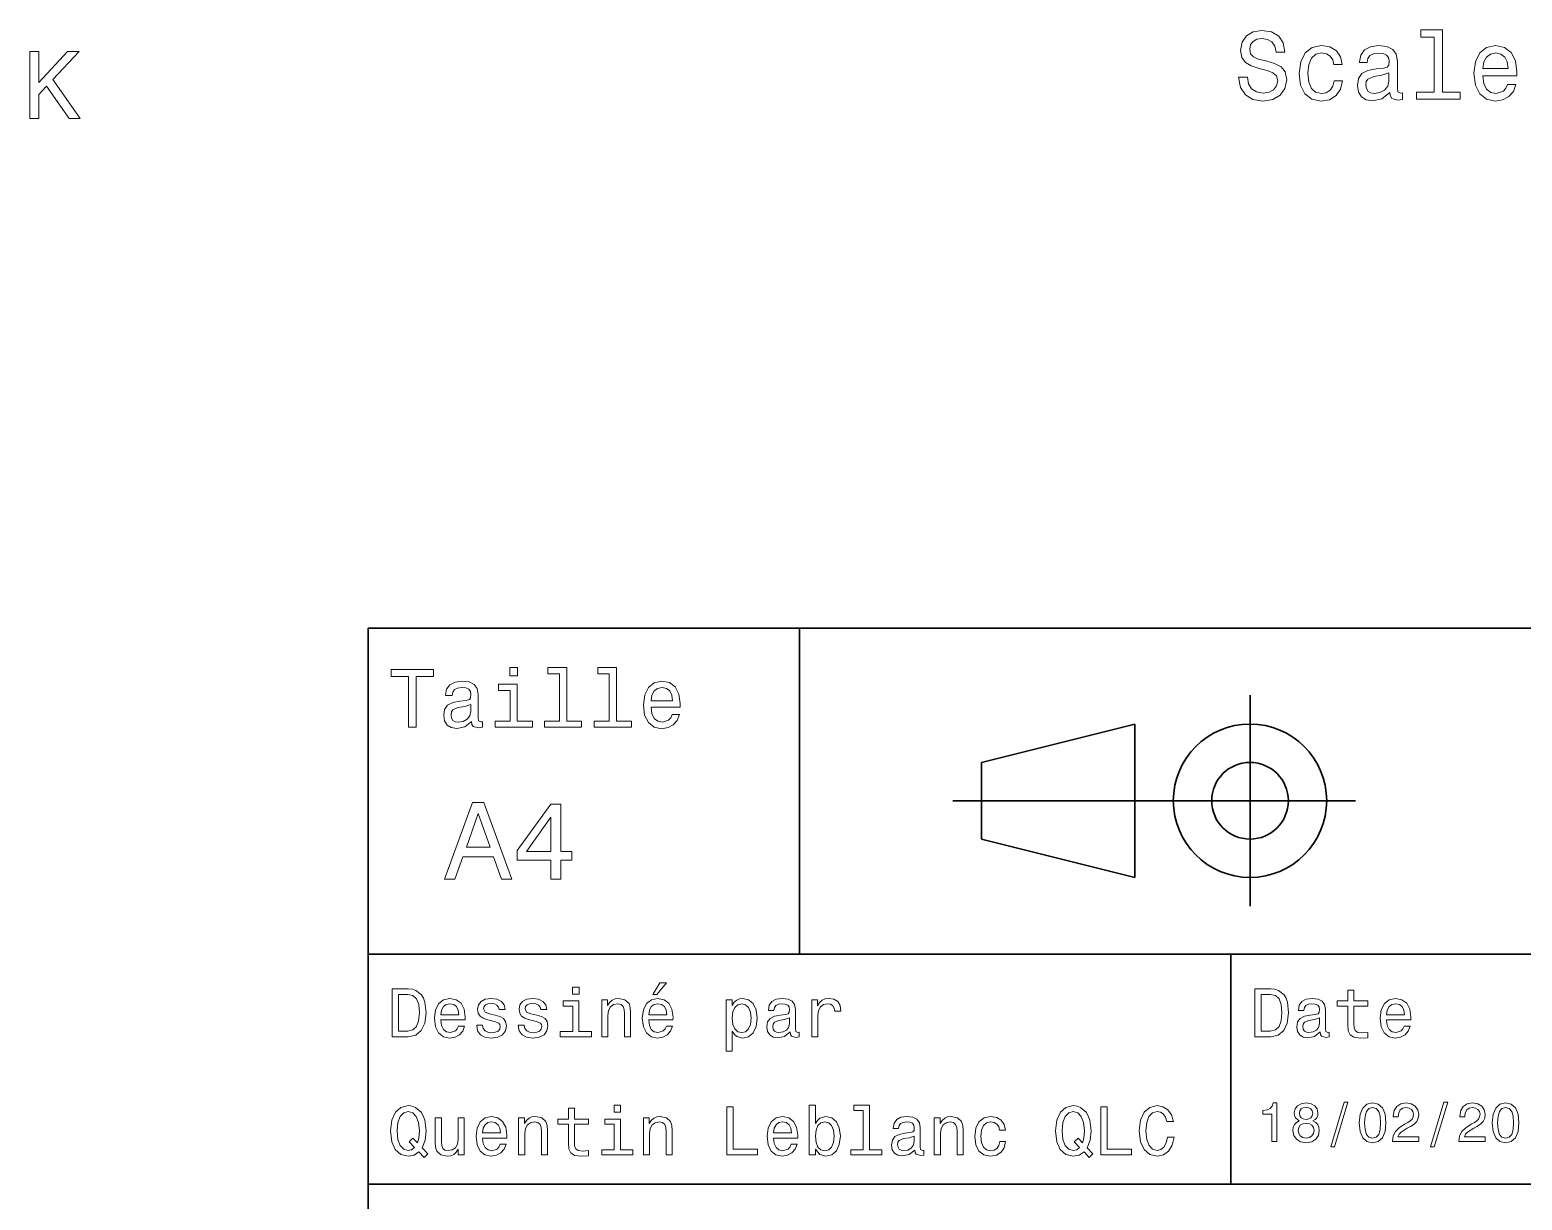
# Model space of a CAD drawing. Extents: x 0 to 297, y 0 to 210.
# Drawn here: x 79.3 to 157.2, y 40.2 to 101.2 of the extents above; entities that cross this region are included whole.
import ezdxf

# ---------------------------------------------------------------- set-up
doc = ezdxf.new("R2010")
doc.units = 0

msp = doc.modelspace()

# ---------------------------------------------------------------- linework, layer by layer
at = {"color": 7, "lineweight": 35}
for p, q in [((97, 10), (97, 70)), ((97, 70), (287, 70)), ((127.5, 61), (148.5, 61)), ((97, 53), (162, 53)), ((97, 41), (162, 41))]:
    msp.add_line(p, q, dxfattribs=at)
at = {"color": 7, "lineweight": 35, "ltscale": 0.425}
msp.add_line((119.5, 53), (119.5, 70), dxfattribs=at)
at = {"color": 7, "lineweight": 35, "ltscale": 0.275}
msp.add_line((143, 55.5), (143, 66.5), dxfattribs=at)
at = {"color": 7, "lineweight": 35, "ltscale": 0.206155}
for p, q in [((129, 63), (137, 65)), ((137, 57), (129, 59))]:
    msp.add_line(p, q, dxfattribs=at)
at = {"color": 7, "lineweight": 35, "ltscale": 0.2}
msp.add_line((137, 65), (137, 57), dxfattribs=at)
at = {"color": 7, "lineweight": 35, "ltscale": 0.1}
msp.add_line((129, 59), (129, 63), dxfattribs=at)
at = {"color": 7, "lineweight": 35, "ltscale": 0.3}
msp.add_line((142, 41), (142, 53), dxfattribs=at)
at = {"color": 7, "lineweight": 13}
for points in [[(142.862534, 98.73632), (142.40361, 98.73632), (142.504471, 98.201736), (142.756638, 97.808365), (143.144958, 97.571335), (143.669449, 97.485603), (144.188904, 97.566292), (144.57724, 97.788193), (144.824356, 98.136177), (144.915131, 98.595108), (144.839478, 99.008652), (144.62767, 99.275948), (144.284729, 99.452461), (143.82579, 99.58358), (143.432419, 99.679405), (143.175217, 99.790352), (143.028961, 99.951736), (142.983582, 100.203903), (143.028961, 100.430847), (143.160095, 100.602318), (143.361816, 100.718307), (143.639191, 100.758652), (143.921616, 100.708221), (144.143524, 100.572052), (144.28978, 100.345108), (144.360382, 100.037476), (144.819305, 100.037476), (144.819305, 100.047562), (144.738617, 100.521622), (144.501587, 100.874649), (144.128387, 101.09655), (143.624069, 101.172195), (143.170181, 101.09655), (142.817154, 100.884735), (142.59021, 100.556923), (142.509506, 100.133293), (142.575073, 99.755051), (142.766724, 99.497849), (143.069305, 99.326378), (143.482849, 99.195251), (143.891357, 99.079262), (144.19899, 98.968307), (144.38559, 98.806923), (144.451157, 98.544678), (144.39064, 98.27739), (144.234299, 98.075661), (143.997269, 97.949577), (143.689621, 97.909233), (143.346695, 97.964706), (143.084442, 98.126091), (142.918015, 98.388336)], [(152.606049, 100.829262), (152.606049, 97.95462), (151.693237, 97.95462), (151.693237, 97.581421), (153.957642, 97.581421), (153.957642, 97.95462), (153.049866, 97.95462), (153.049866, 101.202461), (151.910095, 101.202461), (151.910095, 100.829262)], [(79.341408, 96.581421), (79.805389, 96.581421), (79.805389, 97.827095), (80.218933, 98.270905), (81.393997, 96.581421), (81.958847, 96.581421), (80.546738, 98.608795), (81.918503, 100.081421), (81.303223, 100.081421), (79.805389, 98.462547), (79.805389, 100.081421), (79.341408, 100.081421)], [(147.376221, 99.391937), (147.814987, 99.391937), (147.724213, 99.795395), (147.507355, 100.113121), (147.169449, 100.309807), (146.730698, 100.385452), (146.246552, 100.284592), (145.878387, 100.002167), (145.646408, 99.543236), (145.565704, 98.927963), (145.641357, 98.317734), (145.868301, 97.863838), (146.226379, 97.581421), (146.715561, 97.485603), (147.149277, 97.561249), (147.487183, 97.773064), (147.719162, 98.105919), (147.820038, 98.549721), (147.396408, 98.549721), (147.320755, 98.267303), (147.179535, 98.055481), (146.977814, 97.924362), (146.730698, 97.884018), (146.423065, 97.949577), (146.201157, 98.151306), (146.064987, 98.479118), (146.019592, 98.943092), (146.064987, 99.39698), (146.206192, 99.724792), (146.433151, 99.926521), (146.730698, 99.997124), (146.992935, 99.951736), (147.189636, 99.835747), (147.320755, 99.644104)], [(150.296265, 97.934448), (150.296265, 97.919319), (150.321472, 97.747849), (150.397125, 97.626808), (150.714844, 97.530991), (150.96196, 97.571335), (150.96196, 97.914276), (150.856049, 97.899147), (150.714844, 97.964706), (150.689636, 98.166435), (150.689636, 99.568451), (150.629105, 99.926521), (150.452591, 100.17868), (150.144958, 100.329979), (149.711243, 100.385452), (149.287613, 100.324936), (148.97493, 100.153465), (148.778244, 99.886177), (148.712677, 99.53315), (148.712677, 99.502892), (149.111099, 99.502892), (149.146408, 99.714706), (149.257355, 99.866005), (149.438904, 99.956779), (149.696106, 99.992081), (149.943237, 99.966866), (150.119751, 99.89122), (150.225647, 99.760094), (150.260956, 99.578537), (150.240784, 99.366722), (150.160095, 99.260818), (149.958359, 99.210381), (149.580124, 99.170036), (149.146408, 99.079262), (148.83876, 98.917877), (148.657211, 98.665718), (148.60173, 98.292519), (148.652161, 97.959663), (148.808502, 97.712547), (149.060669, 97.556206), (149.408646, 97.500732), (149.87767, 97.606636)], [(155.147842, 98.806923), (156.923065, 98.806923), (156.928101, 99.013695), (156.847412, 99.593666), (156.625504, 100.02739), (156.272476, 100.289635), (155.803467, 100.385452), (155.344528, 100.284592), (154.991501, 100.002167), (154.764557, 99.543236), (154.683868, 98.938049), (154.759521, 98.317734), (154.986465, 97.863838), (155.334442, 97.581421), (155.78833, 97.485603), (156.181702, 97.551163), (156.504471, 97.722633), (156.741501, 97.994965), (156.87767, 98.358078), (156.438904, 98.358078), (156.348129, 98.156349), (156.21701, 98.005051), (155.843811, 97.884018), (155.556335, 97.939491), (155.339478, 98.116005), (155.198273, 98.403465), (155.147842, 98.791794)], [(155.147842, 99.180122), (155.203323, 99.528107), (155.339478, 99.785309), (155.546265, 99.94165), (155.818588, 99.997124), (156.085876, 99.94165), (156.292648, 99.785309), (156.418732, 99.528107), (156.464127, 99.180122)], [(150.245819, 98.529549), (150.185303, 98.267303), (150.023926, 98.065567), (149.781845, 97.934448), (149.484299, 97.889061), (149.292648, 97.914276), (149.156494, 97.994965), (149.070755, 98.136177), (149.045532, 98.332863), (149.065704, 98.509377), (149.146408, 98.635452), (149.469162, 98.776665), (149.87767, 98.837181), (150.245819, 98.958221)], [(99.102303, 64.837173), (99.5, 64.837173), (99.5, 67.47406), (100.407784, 67.47406), (100.407784, 67.837173), (98.190201, 67.837173), (98.190201, 67.47406), (99.102303, 67.47406)], [(104.786743, 67.940918), (104.384727, 67.940918), (104.384727, 67.508644), (104.786743, 67.508644)], [(106.969742, 67.621033), (106.969742, 65.157059), (106.187317, 65.157059), (106.187317, 64.837173), (108.128242, 64.837173), (108.128242, 65.157059), (107.350143, 65.157059), (107.350143, 67.940918), (106.373199, 67.940918), (106.373199, 67.621033)], [(109.572044, 67.621033), (109.572044, 65.157059), (108.789627, 65.157059), (108.789627, 64.837173), (110.730545, 64.837173), (110.730545, 65.157059), (109.952454, 65.157059), (109.952454, 67.940918), (108.975502, 67.940918), (108.975502, 67.621033)], [(102.387611, 65.139771), (102.387611, 65.126801), (102.409225, 64.979828), (102.47406, 64.876076), (102.746399, 64.793945), (102.958214, 64.828529), (102.958214, 65.122475), (102.867432, 65.109505), (102.746399, 65.165703), (102.724785, 65.338615), (102.724785, 66.540344), (102.672913, 66.84726), (102.521614, 67.0634), (102.257927, 67.193085), (101.886169, 67.240631), (101.523056, 67.188759), (101.255043, 67.041786), (101.086456, 66.812675), (101.030258, 66.510086), (101.030258, 66.484146), (101.371758, 66.484146), (101.402016, 66.665703), (101.497116, 66.795387), (101.65274, 66.873199), (101.873199, 66.903458), (102.085014, 66.881844), (102.236313, 66.817001), (102.327087, 66.704605), (102.357346, 66.548988), (102.340057, 66.367432), (102.270897, 66.276657), (102.097984, 66.233429), (101.773773, 66.198845), (101.402016, 66.121033), (101.138329, 65.982704), (100.982712, 65.766571), (100.935158, 65.446686), (100.978386, 65.161385), (101.112389, 64.949562), (101.328529, 64.815559), (101.626801, 64.768013), (102.028816, 64.858788)], [(104.773773, 65.157059), (104.773773, 67.080688), (103.796829, 67.080688), (103.796829, 66.756485), (104.393372, 66.756485), (104.393372, 65.157059), (103.615273, 65.157059), (103.615273, 64.837173), (105.560516, 64.837173), (105.560516, 65.157059)], [(111.750717, 65.887604), (113.272339, 65.887604), (113.276657, 66.064842), (113.207497, 66.561958), (113.017288, 66.933716), (112.714699, 67.158501), (112.312683, 67.240631), (111.919312, 67.154175), (111.616714, 66.912102), (111.422188, 66.51873), (111.353027, 66), (111.41787, 65.4683), (111.612396, 65.079247), (111.91066, 64.837173), (112.299713, 64.755043), (112.636887, 64.811234), (112.913544, 64.958214), (113.116714, 65.191643), (113.233429, 65.502876), (112.857346, 65.502876), (112.779541, 65.329971), (112.667145, 65.200287), (112.34726, 65.096542), (112.100868, 65.144089), (111.914986, 65.295387), (111.793945, 65.541786), (111.750717, 65.874634)], [(111.750717, 66.207489), (111.798271, 66.50576), (111.914986, 66.726219), (112.092216, 66.860229), (112.325653, 66.907776), (112.554756, 66.860229), (112.731987, 66.726219), (112.840057, 66.50576), (112.878967, 66.207489)], [(102.344383, 65.649857), (102.292511, 65.425072), (102.154182, 65.252159), (101.946686, 65.139771), (101.691643, 65.100861), (101.527374, 65.122475), (101.41066, 65.191643), (101.337173, 65.312675), (101.315559, 65.481262), (101.332855, 65.632561), (101.402016, 65.740631), (101.678673, 65.861671), (102.028816, 65.913544), (102.344383, 66.017288)], [(100.982712, 56.9049), (101.51297, 56.9049), (101.933716, 58.080692), (103.530258, 58.080692), (103.951012, 56.9049), (104.492798, 56.9049), (103.028816, 60.910664), (102.440926, 60.910664)], [(106.521614, 56.9049), (107.040344, 56.9049), (107.040344, 57.896255), (107.610954, 57.896255), (107.610954, 58.357349), (107.040344, 58.357349), (107.040344, 60.818443), (106.515854, 60.818443), (104.763687, 58.403458), (104.763687, 57.896255), (106.521614, 57.896255)], [(102.118156, 58.570606), (102.734871, 60.334293), (103.351585, 58.570606)], [(105.247841, 58.357349), (106.521614, 60.149857), (106.521614, 58.357349)], [(111.84726, 50.88797), (112.059799, 50.88797), (112.560516, 51.500362), (112.207489, 51.500362)], [(99.080688, 51.190563), (98.248558, 51.190563), (98.248558, 48.690563), (99.080688, 48.690563), (99.473343, 48.769814), (99.765129, 49.011169), (99.945244, 49.40382), (100.010086, 49.940563), (99.952446, 50.488113), (99.880402, 50.70425), (99.779541, 50.877163), (99.487755, 51.111313), (99.296829, 51.168949)], [(99.055473, 50.891571), (99.329254, 50.837536), (99.516571, 50.671829), (99.628242, 50.376442), (99.664268, 49.940563), (99.624641, 49.519093), (99.51297, 49.223705), (99.322044, 49.047192), (99.055473, 48.989555), (98.583572, 48.989555), (98.583572, 50.891571)], [(100.784584, 49.565922), (102.052597, 49.565922), (102.056198, 49.713619), (101.998558, 50.127884), (101.840057, 50.437683), (101.587898, 50.625), (101.252884, 50.693443), (100.925072, 50.621399), (100.672913, 50.41967), (100.510803, 50.091862), (100.453171, 49.659584), (100.507202, 49.216499), (100.669312, 48.892292), (100.91787, 48.690563), (101.242073, 48.62212), (101.523056, 48.668949), (101.753601, 48.791428), (101.922913, 48.98595), (102.020172, 49.245319), (101.706772, 49.245319), (101.64193, 49.101227), (101.548271, 48.993156), (101.2817, 48.9067), (101.07637, 48.946327), (100.921471, 49.072407), (100.820602, 49.27774), (100.784584, 49.555115)], [(103.623199, 49.818085), (103.317001, 49.890129), (103.090057, 49.972984), (103.014412, 50.142292), (103.036026, 50.261169), (103.111671, 50.347622), (103.234146, 50.401657), (103.41066, 50.423271), (103.579971, 50.401657), (103.713257, 50.336815), (103.799713, 50.239555), (103.835732, 50.109871), (104.145531, 50.109871), (104.145531, 50.117077), (104.091499, 50.351227), (103.943802, 50.534943), (103.713257, 50.650219), (103.41066, 50.693443), (103.104469, 50.650219), (102.881126, 50.531342), (102.740631, 50.354828), (102.697403, 50.131485), (102.729828, 49.915348), (102.830688, 49.76405), (102.996399, 49.655983), (103.237755, 49.580334), (103.590775, 49.493877), (103.806915, 49.40382), (103.864555, 49.331772), (103.886169, 49.223705), (103.853745, 49.09042), (103.767288, 48.989555), (103.626801, 48.924713), (103.439484, 48.903099), (103.241356, 48.924713), (103.09726, 49.000362), (103, 49.122841), (102.960373, 49.292149), (102.654175, 49.292149), (102.704613, 49.003963), (102.852303, 48.795029), (103.086456, 48.668949), (103.41066, 48.62212), (103.749283, 48.668949), (103.997841, 48.795029), (104.149139, 48.996758), (104.203171, 49.259727), (104.163544, 49.486671), (104.051872, 49.641571), (103.868156, 49.742435)], [(105.791786, 49.818085), (105.485588, 49.890129), (105.258644, 49.972984), (105.182999, 50.142292), (105.204613, 50.261169), (105.280258, 50.347622), (105.40274, 50.401657), (105.579254, 50.423271), (105.748558, 50.401657), (105.881844, 50.336815), (105.9683, 50.239555), (106.004326, 50.109871), (106.314117, 50.109871), (106.314117, 50.117077), (106.260086, 50.351227), (106.112396, 50.534943), (105.881844, 50.650219), (105.579254, 50.693443), (105.273056, 50.650219), (105.049713, 50.531342), (104.909225, 50.354828), (104.865997, 50.131485), (104.898415, 49.915348), (104.999283, 49.76405), (105.164986, 49.655983), (105.406342, 49.580334), (105.759369, 49.493877), (105.975502, 49.40382), (106.033142, 49.331772), (106.054756, 49.223705), (106.022339, 49.09042), (105.935883, 48.989555), (105.795387, 48.924713), (105.60807, 48.903099), (105.409943, 48.924713), (105.265854, 49.000362), (105.168587, 49.122841), (105.12896, 49.292149), (104.822769, 49.292149), (104.873199, 49.003963), (105.020897, 48.795029), (105.255043, 48.668949), (105.579254, 48.62212), (105.91787, 48.668949), (106.166428, 48.795029), (106.317726, 48.996758), (106.371758, 49.259727), (106.33213, 49.486671), (106.220459, 49.641571), (106.036743, 49.742435)], [(107.992798, 51.27702), (107.657784, 51.27702), (107.657784, 50.916786), (107.992798, 50.916786)], [(109.181557, 48.690563), (109.498558, 48.690563), (109.498558, 49.807278), (109.530983, 50.063042), (109.635445, 50.250362), (109.797546, 50.365635), (110.013687, 50.408863), (110.1866, 50.372841), (110.29467, 50.275578), (110.348701, 50.113472), (110.366714, 49.897335), (110.366714, 48.690563), (110.683716, 48.690563), (110.683716, 49.962177), (110.669312, 50.217941), (110.604469, 50.430477), (110.39193, 50.625), (110.060516, 50.693443), (109.876801, 50.668228), (109.721901, 50.599785), (109.588615, 50.484512), (109.484146, 50.329613), (109.484146, 50.625), (109.181557, 50.625)], [(111.627518, 49.565922), (112.895531, 49.565922), (112.899132, 49.713619), (112.841499, 50.127884), (112.682999, 50.437683), (112.430832, 50.625), (112.095825, 50.693443), (111.768013, 50.621399), (111.515854, 50.41967), (111.353745, 50.091862), (111.296112, 49.659584), (111.350143, 49.216499), (111.512245, 48.892292), (111.760803, 48.690563), (112.085014, 48.62212), (112.365997, 48.668949), (112.596542, 48.791428), (112.765854, 48.98595), (112.863113, 49.245319), (112.549713, 49.245319), (112.484871, 49.101227), (112.391212, 48.993156), (112.124641, 48.9067), (111.919312, 48.946327), (111.764412, 49.072407), (111.663544, 49.27774), (111.627518, 49.555115)], [(115.986313, 50.326012), (115.986313, 50.625), (115.669312, 50.625), (115.669312, 47.941284), (115.986313, 47.941284), (115.986313, 48.98595), (116.097984, 48.816643), (116.22406, 48.704971), (116.541069, 48.62212), (116.843658, 48.690563), (117.081413, 48.895893), (117.236313, 49.2201), (117.293945, 49.659584), (117.236313, 50.095463), (117.081413, 50.41967), (116.843658, 50.621399), (116.541069, 50.693443), (116.368156, 50.671829), (116.220459, 50.603386), (116.094383, 50.488113)], [(119.005043, 48.942726), (119.005043, 48.931919), (119.023056, 48.809441), (119.077087, 48.722984), (119.304031, 48.654541), (119.480545, 48.683357), (119.480545, 48.928314), (119.4049, 48.917507), (119.304031, 48.96434), (119.286026, 49.108429), (119.286026, 50.109871), (119.242798, 50.365635), (119.116714, 50.54575), (118.896973, 50.65382), (118.587173, 50.693443), (118.284584, 50.650219), (118.061241, 50.52774), (117.920746, 50.336815), (117.873917, 50.084656), (117.873917, 50.063042), (118.158501, 50.063042), (118.183716, 50.21434), (118.26297, 50.322407), (118.392654, 50.387249), (118.57637, 50.412464), (118.752884, 50.394455), (118.878967, 50.34042), (118.954613, 50.246758), (118.979828, 50.117077), (118.965416, 49.965778), (118.907784, 49.890129), (118.763687, 49.854107), (118.493515, 49.825291), (118.183716, 49.760448), (117.963974, 49.645176), (117.834297, 49.465057), (117.79467, 49.19849), (117.830688, 48.960735), (117.942368, 48.784222), (118.122482, 48.67255), (118.37104, 48.632927), (118.706055, 48.708576)], [(120.143372, 48.690563), (120.460373, 48.690563), (120.460373, 49.796471), (120.492798, 50.063042), (120.590057, 50.253963), (120.748558, 50.369236), (120.961098, 50.408863), (121.119598, 50.383648), (121.238472, 50.3116), (121.310516, 50.189121), (121.335739, 50.023415), (121.656342, 50.023415), (121.613113, 50.315205), (121.49424, 50.524136), (121.296112, 50.650219), (121.02594, 50.693443), (120.842224, 50.664627), (120.683716, 50.592579), (120.543228, 50.4701), (120.431557, 50.304398), (120.431557, 50.625), (120.143372, 50.625)], [(144.080688, 51.190563), (143.248566, 51.190563), (143.248566, 48.690563), (144.080688, 48.690563), (144.473343, 48.769814), (144.765137, 49.011169), (144.945251, 49.40382), (145.010086, 49.940563), (144.952454, 50.488113), (144.880402, 50.70425), (144.779541, 50.877163), (144.487747, 51.111313), (144.296829, 51.168949)], [(144.055481, 50.891571), (144.329254, 50.837536), (144.516571, 50.671829), (144.628235, 50.376442), (144.664261, 49.940563), (144.624634, 49.519093), (144.51297, 49.223705), (144.322052, 49.047192), (144.055481, 48.989555), (143.583572, 48.989555), (143.583572, 50.891571)], [(146.656342, 48.942726), (146.656342, 48.931919), (146.674347, 48.809441), (146.728394, 48.722984), (146.955338, 48.654541), (147.131851, 48.683357), (147.131851, 48.928314), (147.056198, 48.917507), (146.955338, 48.96434), (146.937317, 49.108429), (146.937317, 50.109871), (146.894089, 50.365635), (146.768005, 50.54575), (146.548264, 50.65382), (146.23848, 50.693443), (145.935883, 50.650219), (145.71254, 50.52774), (145.572052, 50.336815), (145.525223, 50.084656), (145.525223, 50.063042), (145.809799, 50.063042), (145.835022, 50.21434), (145.914261, 50.322407), (146.043945, 50.387249), (146.227661, 50.412464), (146.404175, 50.394455), (146.530258, 50.34042), (146.605911, 50.246758), (146.631119, 50.117077), (146.616714, 49.965778), (146.559082, 49.890129), (146.414978, 49.854107), (146.144806, 49.825291), (145.835022, 49.760448), (145.61528, 49.645176), (145.485596, 49.465057), (145.445969, 49.19849), (145.481995, 48.960735), (145.593658, 48.784222), (145.773773, 48.67255), (146.022339, 48.632927), (146.357346, 48.708576)], [(148.100861, 50.289986), (148.100861, 49.320965), (148.122482, 49.007565), (148.223343, 48.791428), (148.425079, 48.665348), (148.767288, 48.62212), (149.141937, 48.640129), (149.141937, 48.913906), (148.868149, 48.892292), (148.619598, 48.921112), (148.486313, 49.011169), (148.42868, 49.162464), (148.417862, 49.375), (148.417862, 50.289986), (149.141937, 50.289986), (149.141937, 50.560158), (148.417862, 50.560158), (148.417862, 51.125721), (148.100861, 51.125721), (148.100861, 50.560158), (147.553314, 50.560158), (147.553314, 50.289986)], [(150.121765, 49.565922), (151.389771, 49.565922), (151.393372, 49.713619), (151.335739, 50.127884), (151.177231, 50.437683), (150.925079, 50.625), (150.590057, 50.693443), (150.262253, 50.621399), (150.010086, 50.41967), (149.847977, 50.091862), (149.790344, 49.659584), (149.844376, 49.216499), (150.006485, 48.892292), (150.255051, 48.690563), (150.579254, 48.62212), (150.860229, 48.668949), (151.090775, 48.791428), (151.260086, 48.98595), (151.357346, 49.245319), (151.043945, 49.245319), (150.979111, 49.101227), (150.885452, 48.993156), (150.618881, 48.9067), (150.413544, 48.946327), (150.258652, 49.072407), (150.157776, 49.27774), (150.121765, 49.555115)], [(100.784584, 49.832493), (100.824211, 50.081055), (100.921471, 50.264771), (101.069168, 50.376442), (101.263687, 50.416069), (101.454613, 50.376442), (101.602303, 50.264771), (101.69236, 50.081055), (101.724785, 49.832493)], [(107.981987, 48.957134), (107.981987, 50.560158), (107.16787, 50.560158), (107.16787, 50.289986), (107.664986, 50.289986), (107.664986, 48.957134), (107.016571, 48.957134), (107.016571, 48.690563), (108.637611, 48.690563), (108.637611, 48.957134)], [(111.627518, 49.832493), (111.667145, 50.081055), (111.764412, 50.264771), (111.912102, 50.376442), (112.106628, 50.416069), (112.297546, 50.376442), (112.445244, 50.264771), (112.535301, 50.081055), (112.567726, 49.832493)], [(116.48703, 48.9067), (116.274498, 48.953533), (116.119598, 49.097622), (116.022339, 49.331772), (115.989914, 49.659584), (116.022339, 49.983791), (116.119598, 50.217941), (116.274498, 50.358429), (116.48703, 50.408863), (116.681557, 50.358429), (116.836456, 50.21434), (116.933716, 49.98019), (116.969742, 49.659584), (116.933716, 49.335377), (116.836456, 49.097622), (116.681557, 48.953533)], [(150.121765, 49.832493), (150.161377, 50.081055), (150.258652, 50.264771), (150.406342, 50.376442), (150.600861, 50.416069), (150.791794, 50.376442), (150.939484, 50.264771), (151.029541, 50.081055), (151.061966, 49.832493)], [(118.969025, 49.367798), (118.925797, 49.180477), (118.810516, 49.036385), (118.637611, 48.942726), (118.425072, 48.910305), (118.288185, 48.928314), (118.190926, 48.98595), (118.129684, 49.086815), (118.111671, 49.227306), (118.126083, 49.353386), (118.183716, 49.443443), (118.414268, 49.544312), (118.706055, 49.587536), (118.969025, 49.673992)], [(146.620316, 49.367798), (146.577087, 49.180477), (146.461823, 49.036385), (146.28891, 48.942726), (146.07637, 48.910305), (145.939484, 48.928314), (145.842224, 48.98595), (145.780975, 49.086815), (145.76297, 49.227306), (145.777374, 49.353386), (145.835022, 49.443443), (146.065567, 49.544312), (146.357346, 49.587536), (146.620316, 49.673992)], [(144.14122, 43.224785), (144.403458, 43.224785), (144.403458, 45.239193), (144.207504, 45.239193), (144.155624, 45.0634), (144.05188, 44.945248), (143.893372, 44.876083), (143.674362, 44.853027), (143.674362, 44.648415), (144.14122, 44.648415)], [(145.570602, 44.302593), (145.42363, 44.221905), (145.322769, 44.109512), (145.259369, 43.9683), (145.239197, 43.798271), (145.285309, 43.541786), (145.417877, 43.342941), (145.634003, 43.216141), (145.927963, 43.167149), (146.219025, 43.216141), (146.435165, 43.342941), (146.567734, 43.541786), (146.616714, 43.798271), (146.593658, 43.9683), (146.533142, 44.109512), (146.429398, 44.221905), (146.285309, 44.302593), (146.400574, 44.371758), (146.481277, 44.466858), (146.530258, 44.582134), (146.547562, 44.723343), (146.50145, 44.927956), (146.380402, 45.09222), (146.184448, 45.198849), (145.927963, 45.239193), (145.668594, 45.198849), (145.472626, 45.09222), (145.348709, 44.927956), (145.305481, 44.723343), (145.319885, 44.582134), (145.368881, 44.466858)], [(147.213257, 42.956772), (147.412109, 42.956772), (148.109512, 45.279541), (147.907791, 45.279541)], [(148.703171, 44.201729), (148.746399, 43.749279), (148.881851, 43.426514), (149.097992, 43.230549), (149.397705, 43.167149), (149.694534, 43.230549), (149.910675, 43.426514), (150.043228, 43.749279), (150.08934, 44.201729), (150.043228, 44.651299), (149.98848, 44.829971), (149.910675, 44.976948), (149.694534, 45.172913), (149.397705, 45.239193), (149.097992, 45.172913), (148.881851, 44.974064), (148.746399, 44.651299)], [(150.429398, 43.224785), (151.804047, 43.224785), (151.804047, 43.472622), (150.71759, 43.472622), (150.778107, 43.60807), (150.881851, 43.720463), (151.201736, 43.925072), (151.371765, 44.011528), (151.561966, 44.135448), (151.697418, 44.279541), (151.775223, 44.44957), (151.804047, 44.642651), (151.755051, 44.884727), (151.619598, 45.074928), (151.412109, 45.195965), (151.144104, 45.239193), (150.867447, 45.190201), (150.657059, 45.054756), (150.521622, 44.838619), (150.47551, 44.553314), (150.47551, 44.51297), (150.737762, 44.51297), (150.737762, 44.536022), (150.763687, 44.731991), (150.841507, 44.876083), (150.965424, 44.9683), (151.129684, 45), (151.296829, 44.971184), (151.420746, 44.899136), (151.50145, 44.786743), (151.530258, 44.645535), (151.510086, 44.51297), (151.455338, 44.400578), (151.363113, 44.302593), (151.236313, 44.216141), (151.066284, 44.12392), (150.783859, 43.945248), (150.585022, 43.755043), (150.466858, 43.524498), (150.429398, 43.233429)], [(152.417877, 42.956772), (152.616714, 42.956772), (153.314133, 45.279541), (153.112396, 45.279541)], [(153.899139, 43.224785), (155.273773, 43.224785), (155.273773, 43.472622), (154.187317, 43.472622), (154.247849, 43.60807), (154.351593, 43.720463), (154.671478, 43.925072), (154.841507, 44.011528), (155.031708, 44.135448), (155.167145, 44.279541), (155.244965, 44.44957), (155.273773, 44.642651), (155.224792, 44.884727), (155.08934, 45.074928), (154.881851, 45.195965), (154.613831, 45.239193), (154.337173, 45.190201), (154.126801, 45.054756), (153.991364, 44.838619), (153.945251, 44.553314), (153.945251, 44.51297), (154.207504, 44.51297), (154.207504, 44.536022), (154.233429, 44.731991), (154.311249, 44.876083), (154.435165, 44.9683), (154.599426, 45), (154.766571, 44.971184), (154.890488, 44.899136), (154.971191, 44.786743), (155, 44.645535), (154.979828, 44.51297), (154.925079, 44.400578), (154.832855, 44.302593), (154.706055, 44.216141), (154.536026, 44.12392), (154.253601, 43.945248), (154.054764, 43.755043), (153.9366, 43.524498), (153.899139, 43.233429)], [(155.642654, 44.201729), (155.685883, 43.749279), (155.821335, 43.426514), (156.037476, 43.230549), (156.337173, 43.167149), (156.634003, 43.230549), (156.850143, 43.426514), (156.982712, 43.749279), (157.028824, 44.201729), (156.982712, 44.651299), (156.927963, 44.829971), (156.850143, 44.976948), (156.634003, 45.172913), (156.337173, 45.239193), (156.037476, 45.172913), (155.821335, 44.974064), (155.685883, 44.651299)], [(99.642654, 42.685879), (99.916428, 42.401295), (100.107346, 42.592216), (99.811958, 42.894814), (99.963257, 43.305473), (100.010086, 43.780979), (99.941643, 44.339336), (99.862389, 44.56628), (99.757927, 44.753601), (99.46254, 45.009365), (99.282417, 45.074207), (99.084297, 45.099422), (98.702446, 45.009365), (98.41066, 44.757202), (98.223343, 44.342937), (98.158501, 43.780979), (98.223343, 43.219021), (98.407059, 42.804756), (98.698845, 42.548992), (99.084297, 42.462536), (99.397697, 42.520172)], [(99.415703, 42.916428), (99.260803, 42.801151), (99.084297, 42.765129), (98.850143, 42.829971), (98.666428, 43.024494), (98.543945, 43.341499), (98.504326, 43.780979), (98.543945, 44.216858), (98.662827, 44.537464), (98.846542, 44.731987), (99.084297, 44.80043), (99.318443, 44.731987), (99.502159, 44.533859), (99.62104, 44.213257), (99.664268, 43.780979), (99.631844, 43.406338), (99.5634, 43.150578), (99.329254, 43.395531), (99.134727, 43.211815)], [(101.998558, 44.465416), (101.681557, 44.465416), (101.681557, 43.348701), (101.645531, 43.089336), (101.541069, 42.902016), (101.37896, 42.786743), (101.166428, 42.750721), (100.997116, 42.779537), (100.889046, 42.865993), (100.827812, 43.013687), (100.8134, 43.222622), (100.8134, 44.465416), (100.496399, 44.465416), (100.496399, 43.193802), (100.507202, 42.938038), (100.575645, 42.725502), (100.784584, 42.530979), (101.119598, 42.462536), (101.299713, 42.487751), (101.454613, 42.552593), (101.587898, 42.664265), (101.695969, 42.826366), (101.695969, 42.530979), (101.998558, 42.530979)], [(102.953171, 43.406338), (104.221184, 43.406338), (104.224785, 43.554035), (104.167145, 43.9683), (104.008644, 44.278099), (103.756485, 44.465416), (103.421471, 44.533859), (103.093658, 44.461815), (102.841499, 44.260086), (102.679398, 43.932278), (102.621758, 43.5), (102.675797, 43.056915), (102.837898, 42.732708), (103.086456, 42.530979), (103.41066, 42.462536), (103.691643, 42.509365), (103.922188, 42.631844), (104.091499, 42.826366), (104.188759, 43.085735), (103.875359, 43.085735), (103.810516, 42.941643), (103.716858, 42.833572), (103.450287, 42.747116), (103.244957, 42.786743), (103.090057, 42.912823), (102.989197, 43.118156), (102.953171, 43.395531)], [(104.844383, 42.530979), (105.161385, 42.530979), (105.161385, 43.647694), (105.193802, 43.903458), (105.298271, 44.090778), (105.460373, 44.206051), (105.676514, 44.249279), (105.849426, 44.213257), (105.957497, 44.115993), (106.011528, 43.953888), (106.029541, 43.737751), (106.029541, 42.530979), (106.346542, 42.530979), (106.346542, 43.802593), (106.33213, 44.058357), (106.267288, 44.270893), (106.054756, 44.465416), (105.723343, 44.533859), (105.539627, 44.508644), (105.384727, 44.440201), (105.251442, 44.324928), (105.146973, 44.170029), (105.146973, 44.465416), (104.844383, 44.465416)], [(107.438042, 44.130402), (107.438042, 43.161381), (107.459656, 42.84798), (107.560516, 42.631844), (107.762245, 42.505764), (108.104469, 42.462536), (108.479111, 42.480545), (108.479111, 42.754322), (108.20533, 42.732708), (107.956772, 42.761528), (107.823486, 42.851585), (107.765854, 43.00288), (107.755043, 43.215416), (107.755043, 44.130402), (108.479111, 44.130402), (108.479111, 44.400574), (107.755043, 44.400574), (107.755043, 44.966137), (107.438042, 44.966137), (107.438042, 44.400574), (106.890488, 44.400574), (106.890488, 44.130402)], [(110.150574, 42.79755), (110.150574, 44.400574), (109.336456, 44.400574), (109.336456, 44.130402), (109.833572, 44.130402), (109.833572, 42.79755), (109.185158, 42.79755), (109.185158, 42.530979), (110.806198, 42.530979), (110.806198, 42.79755)], [(110.161385, 45.117435), (109.82637, 45.117435), (109.82637, 44.757202), (110.161385, 44.757202)], [(111.350143, 42.530979), (111.667145, 42.530979), (111.667145, 43.647694), (111.69957, 43.903458), (111.804031, 44.090778), (111.966141, 44.206051), (112.182274, 44.249279), (112.355186, 44.213257), (112.463257, 44.115993), (112.517288, 43.953888), (112.535301, 43.737751), (112.535301, 42.530979), (112.852303, 42.530979), (112.852303, 43.802593), (112.837898, 44.058357), (112.773056, 44.270893), (112.560516, 44.465416), (112.229103, 44.533859), (112.045387, 44.508644), (111.890488, 44.440201), (111.757202, 44.324928), (111.65274, 44.170029), (111.65274, 44.465416), (111.350143, 44.465416)], [(115.701729, 42.530979), (117.308357, 42.530979), (117.308357, 42.833572), (116.033142, 42.833572), (116.033142, 45.030979), (115.701729, 45.030979)], [(118.133286, 43.406338), (119.401299, 43.406338), (119.4049, 43.554035), (119.34726, 43.9683), (119.188766, 44.278099), (118.9366, 44.465416), (118.601585, 44.533859), (118.273773, 44.461815), (118.021614, 44.260086), (117.859512, 43.932278), (117.801872, 43.5), (117.855911, 43.056915), (118.018013, 42.732708), (118.266571, 42.530979), (118.590775, 42.462536), (118.871758, 42.509365), (119.10231, 42.631844), (119.271614, 42.826366), (119.368881, 43.085735), (119.055481, 43.085735), (118.990631, 42.941643), (118.896973, 42.833572), (118.630402, 42.747116), (118.425072, 42.786743), (118.270172, 42.912823), (118.169312, 43.118156), (118.133286, 43.395531)], [(120.323486, 42.829971), (120.55764, 42.552593), (120.878242, 42.462536), (121.18084, 42.530979), (121.422195, 42.736309), (121.573486, 43.064121), (121.631126, 43.5), (121.573486, 43.935879), (121.418587, 44.260086), (121.18084, 44.461815), (120.878242, 44.533859), (120.561241, 44.440201), (120.431557, 44.324928), (120.323486, 44.170029), (120.323486, 45.117435), (120.006485, 45.117435), (120.006485, 42.530979), (120.323486, 42.530979)], [(122.823486, 44.850864), (122.823486, 42.79755), (122.171471, 42.79755), (122.171471, 42.530979), (123.78891, 42.530979), (123.78891, 42.79755), (123.140488, 42.79755), (123.140488, 45.117435), (122.32637, 45.117435), (122.32637, 44.850864)], [(125.510811, 42.783142), (125.510811, 42.772335), (125.528824, 42.649857), (125.582855, 42.5634), (125.809799, 42.494957), (125.986313, 42.523773), (125.986313, 42.76873), (125.910667, 42.757923), (125.809799, 42.804756), (125.791794, 42.948845), (125.791794, 43.950287), (125.748566, 44.206051), (125.622482, 44.386166), (125.40274, 44.494236), (125.092941, 44.533859), (124.790344, 44.490635), (124.567001, 44.368156), (124.426514, 44.177231), (124.379684, 43.925072), (124.379684, 43.903458), (124.664268, 43.903458), (124.689484, 44.054756), (124.768738, 44.162823), (124.898422, 44.227665), (125.082138, 44.25288), (125.258652, 44.234871), (125.384727, 44.180836), (125.460381, 44.087173), (125.485596, 43.957493), (125.471184, 43.806194), (125.413544, 43.730545), (125.269455, 43.694523), (124.999283, 43.665707), (124.689484, 43.600864), (124.469742, 43.485592), (124.340057, 43.305473), (124.300438, 43.038906), (124.336456, 42.801151), (124.448128, 42.624638), (124.628242, 42.512966), (124.876801, 42.473343), (125.211823, 42.548992)], [(126.530266, 42.530979), (126.847267, 42.530979), (126.847267, 43.647694), (126.879684, 43.903458), (126.984154, 44.090778), (127.146255, 44.206051), (127.362396, 44.249279), (127.535309, 44.213257), (127.643372, 44.115993), (127.697411, 43.953888), (127.715424, 43.737751), (127.715424, 42.530979), (128.032425, 42.530979), (128.032425, 43.802593), (128.018021, 44.058357), (127.953171, 44.270893), (127.740639, 44.465416), (127.409225, 44.533859), (127.22551, 44.508644), (127.07061, 44.440201), (126.937325, 44.324928), (126.832855, 44.170029), (126.832855, 44.465416), (126.530266, 44.465416)], [(129.930847, 43.824207), (130.244232, 43.824207), (130.179398, 44.112392), (130.024506, 44.339336), (129.783142, 44.479828), (129.469742, 44.533859), (129.123932, 44.461815), (128.860962, 44.260086), (128.695251, 43.932278), (128.637619, 43.492794), (128.69165, 43.056915), (128.853745, 42.732708), (129.109512, 42.530979), (129.458939, 42.462536), (129.768738, 42.516571), (130.010086, 42.667866), (130.175797, 42.905621), (130.247849, 43.222622), (129.945251, 43.222622), (129.89122, 43.020893), (129.790344, 42.869595), (129.646255, 42.775936), (129.469742, 42.747116), (129.25, 42.793949), (129.091507, 42.938038), (128.994247, 43.172188), (128.961823, 43.503601), (128.994247, 43.827808), (129.095108, 44.061958), (129.257202, 44.206051), (129.469742, 44.256485), (129.657059, 44.224064), (129.797562, 44.141209), (129.89122, 44.004322)], [(134.340057, 42.685879), (134.613831, 42.401295), (134.804764, 42.592216), (134.509369, 42.894814), (134.660675, 43.305473), (134.707489, 43.780979), (134.639053, 44.339336), (134.559799, 44.56628), (134.455338, 44.753601), (134.159943, 45.009365), (133.979828, 45.074207), (133.781708, 45.099422), (133.399857, 45.009365), (133.108078, 44.757202), (132.920746, 44.342937), (132.855911, 43.780979), (132.920746, 43.219021), (133.104462, 42.804756), (133.396255, 42.548992), (133.781708, 42.462536), (134.095108, 42.520172)], [(134.113113, 42.916428), (133.958221, 42.801151), (133.781708, 42.765129), (133.547546, 42.829971), (133.363831, 43.024494), (133.241364, 43.341499), (133.201736, 43.780979), (133.241364, 44.216858), (133.360229, 44.537464), (133.543945, 44.731987), (133.781708, 44.80043), (134.015854, 44.731987), (134.19957, 44.533859), (134.318451, 44.213257), (134.361679, 43.780979), (134.329254, 43.406338), (134.260803, 43.150578), (134.026657, 43.395531), (133.832138, 43.211815)], [(135.219025, 42.530979), (136.825653, 42.530979), (136.825653, 42.833572), (135.55043, 42.833572), (135.55043, 45.030979), (135.219025, 45.030979)], [(138.702454, 43.460373), (138.630402, 43.15778), (138.511536, 42.941643), (138.345825, 42.808357), (138.151306, 42.765129), (137.917145, 42.829971), (137.733429, 43.024494), (137.610962, 43.341499), (137.57132, 43.780979), (137.610962, 44.216858), (137.729828, 44.537464), (137.913544, 44.731987), (138.151306, 44.80043), (138.324219, 44.764408), (138.471909, 44.663544), (138.587173, 44.501442), (138.666428, 44.278099), (139.008652, 44.278099), (138.900574, 44.620316), (138.713257, 44.879681), (138.457489, 45.041786), (138.151306, 45.099422), (137.769455, 45.009365), (137.477661, 44.757202), (137.290344, 44.342937), (137.22551, 43.780979), (137.290344, 43.219021), (137.477661, 42.804756), (137.769455, 42.548992), (138.151306, 42.462536), (138.486313, 42.530979), (138.756485, 42.721901), (138.947403, 43.035301), (139.048279, 43.460373)], [(145.579254, 44.700291), (145.60231, 44.827091), (145.671478, 44.925072), (145.780991, 44.985592), (145.927963, 45.008648), (146.072052, 44.985592), (146.181564, 44.925072), (146.250732, 44.827091), (146.276657, 44.700291), (146.250732, 44.570606), (146.181564, 44.469742), (146.072052, 44.403458), (145.927963, 44.383286), (145.780991, 44.406342), (145.671478, 44.469742), (145.60231, 44.570606)], [(148.979828, 44.201729), (149.002884, 44.550434), (149.074936, 44.801155), (149.20462, 44.948128), (149.397705, 45), (149.587906, 44.948128), (149.71759, 44.801155), (149.789627, 44.550434), (149.812683, 44.201729), (149.789627, 43.850143), (149.71759, 43.599426), (149.587906, 43.45245), (149.397705, 43.403458), (149.20462, 43.45245), (149.074936, 43.599426), (149.002884, 43.850143)], [(155.919312, 44.201729), (155.942368, 44.550434), (156.01442, 44.801155), (156.144104, 44.948128), (156.337173, 45), (156.527374, 44.948128), (156.657059, 44.801155), (156.729111, 44.550434), (156.752167, 44.201729), (156.729111, 43.850143), (156.657059, 43.599426), (156.527374, 43.45245), (156.337173, 43.403458), (156.144104, 43.45245), (156.01442, 43.599426), (155.942368, 43.850143)], [(102.953171, 43.672909), (102.992798, 43.921471), (103.090057, 44.105186), (103.237755, 44.216858), (103.432274, 44.256485), (103.623199, 44.216858), (103.770897, 44.105186), (103.860954, 43.921471), (103.893372, 43.672909)], [(118.133286, 43.672909), (118.172913, 43.921471), (118.270172, 44.105186), (118.41787, 44.216858), (118.612396, 44.256485), (118.803314, 44.216858), (118.951012, 44.105186), (119.041069, 43.921471), (119.073486, 43.672909)], [(121.306915, 43.5), (121.270897, 43.175793), (121.17363, 42.938038), (121.018738, 42.793949), (120.824211, 42.747116), (120.611671, 42.793949), (120.456772, 42.938038), (120.359512, 43.172188), (120.327087, 43.5), (120.359512, 43.824207), (120.456772, 44.058357), (120.611671, 44.198845), (120.824211, 44.249279), (121.018738, 44.198845), (121.17363, 44.054756), (121.270897, 43.820606)], [(145.515854, 43.804035), (145.541794, 43.956772), (145.625366, 44.072048), (145.755051, 44.146976), (145.927963, 44.172913), (146.097992, 44.146976), (146.227676, 44.072048), (146.311249, 43.956772), (146.340057, 43.804035), (146.311249, 43.639771), (146.227676, 43.51585), (146.097992, 43.435158), (145.927963, 43.409222), (145.755051, 43.435158), (145.625366, 43.51585), (145.541794, 43.639771)], [(125.474785, 43.208214), (125.431557, 43.020893), (125.316284, 42.876801), (125.143372, 42.783142), (124.93084, 42.750721), (124.793953, 42.76873), (124.696686, 42.826366), (124.635452, 42.927231), (124.617439, 43.067722), (124.631851, 43.193802), (124.689484, 43.283859), (124.920029, 43.384727), (125.211823, 43.427952), (125.474785, 43.514408)]]:
    msp.add_lwpolyline(points, close=True, dxfattribs=at)
at = {"color": 7, "lineweight": 35}
for radius in [4, 2]:
    msp.add_circle((143, 61), radius, dxfattribs=at)

doc.saveas('drawing.dxf')
